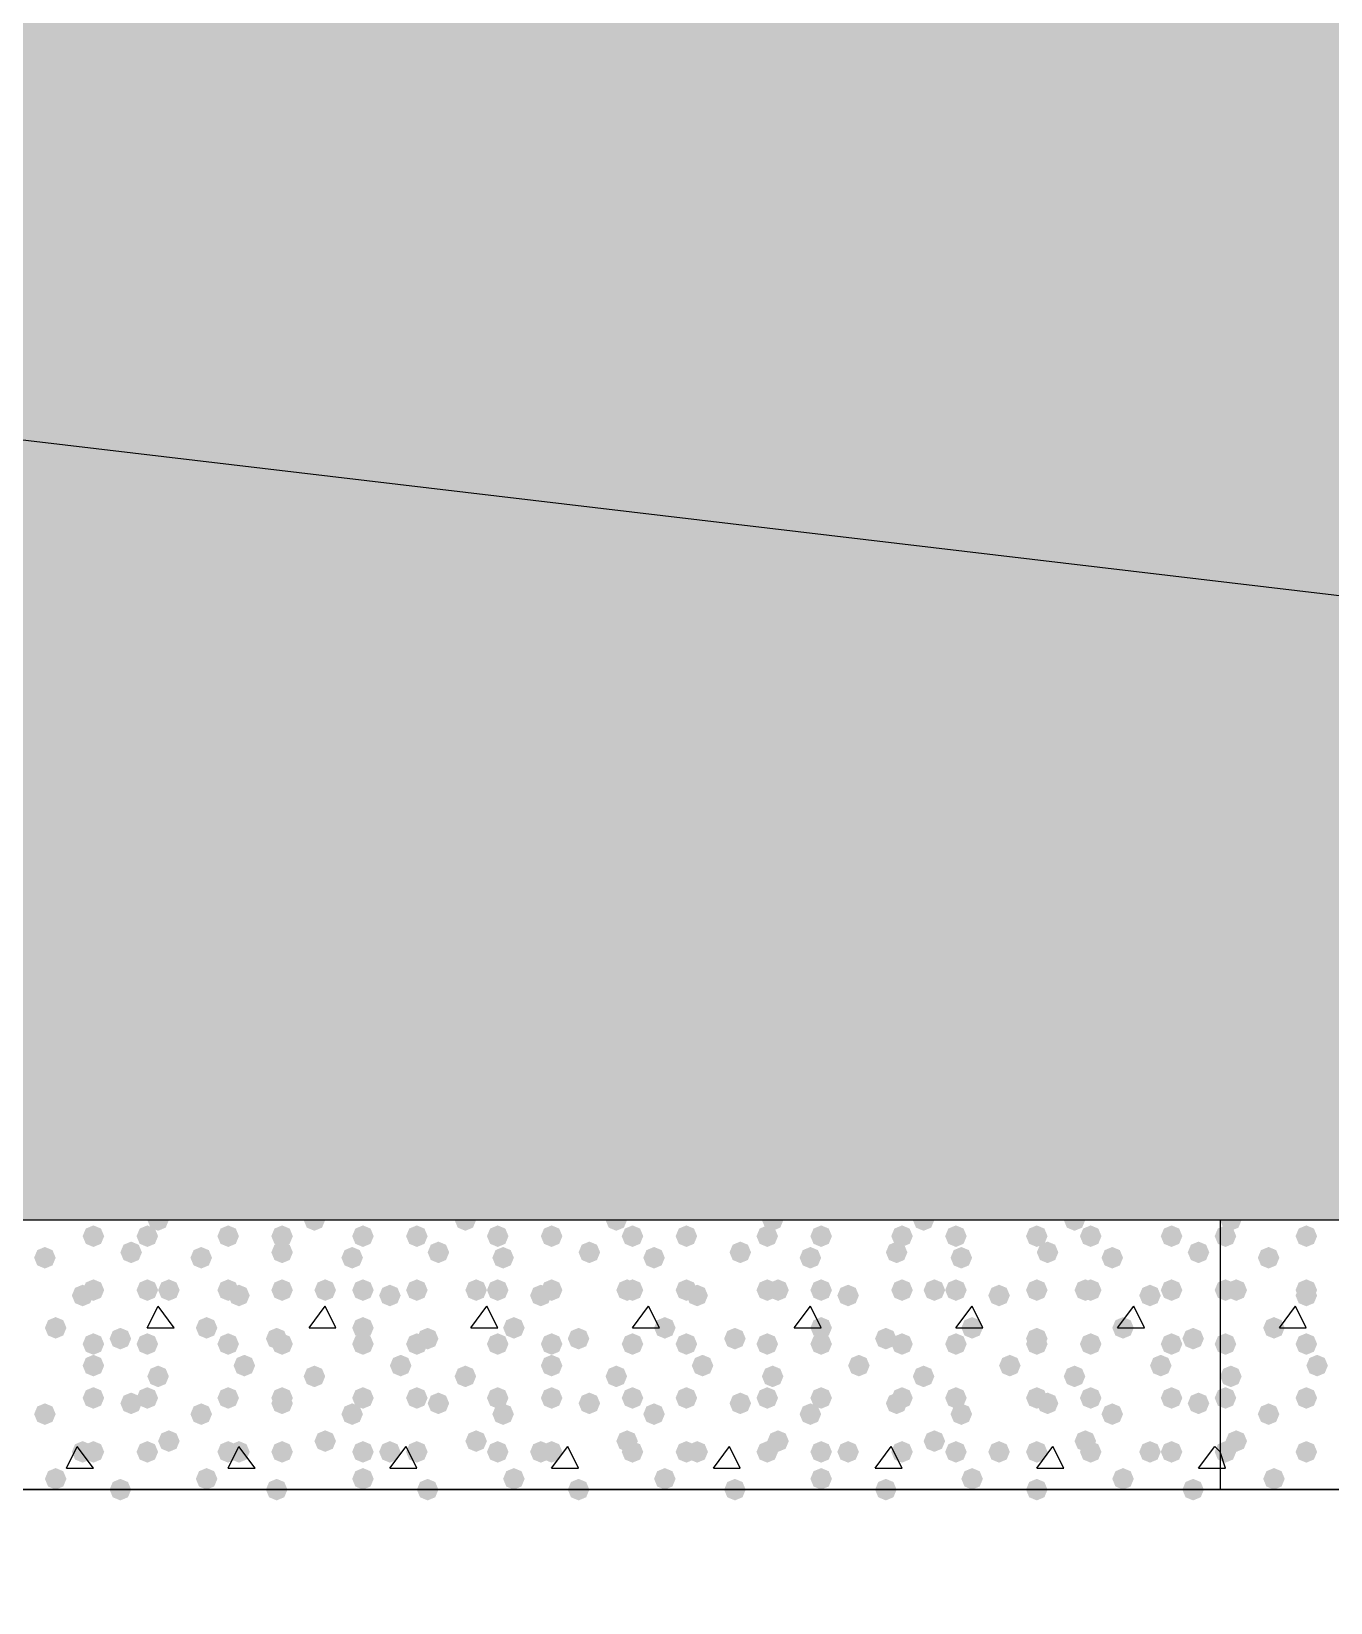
# Model space of a CAD drawing. Header units: millimetres. Extents: x 0 to 420, y 0 to 297.
# Drawn here: x 149.42 to 159.62, y 182.54 to 194.88 of the extents above; entities that cross this region are included whole.
import ezdxf

# ---------------------------------------------------------------- set-up
doc = ezdxf.new("R2010")
doc.units = ezdxf.units.MM
doc.layers.get('0').update_dxf_attribs({"linetype": 'CONTINUOUS'})

msp = doc.modelspace()

# ---------------------------------------------------------------- hatches: boundary and pattern name
at = {"true_color": 0x000008}
h = msp.add_hatch(color=0, dxfattribs=at)
h.paths.add_polyline_path([(201.125667, 204.639333), (39.708667, 204.639333), (201.125667, 185.547)], flags=0)
h.paths.add_polyline_path([(39.708667, 204.639333), (201.125667, 185.547), (39.708667, 185.547)], flags=0)
for points in [[(150.495, 185.547), (150.470129, 185.487204), (150.410333, 185.462333), (150.350538, 185.487204), (150.325667, 185.547), (150.350537, 185.606796), (150.410333, 185.631667), (150.470129, 185.606796)], [(151.722667, 185.547), (151.697796, 185.487204), (151.638, 185.462333), (151.578204, 185.487204), (151.553333, 185.547), (151.578204, 185.606796), (151.638, 185.631667), (151.697796, 185.606796)], [(152.908, 185.547), (152.883129, 185.487204), (152.823333, 185.462333), (152.763537, 185.487204), (152.738667, 185.547), (152.763537, 185.606796), (152.823333, 185.631667), (152.883129, 185.606796)], [(154.093333, 185.547), (154.068463, 185.487204), (154.008667, 185.462333), (153.948871, 185.487204), (153.924, 185.547), (153.948871, 185.606796), (154.008667, 185.631667), (154.068462, 185.606796)], [(155.321, 185.547), (155.296129, 185.487204), (155.236333, 185.462333), (155.176538, 185.487204), (155.151667, 185.547), (155.176537, 185.606796), (155.236333, 185.631667), (155.296129, 185.606796)], [(156.506333, 185.547), (156.481462, 185.487204), (156.421667, 185.462333), (156.361871, 185.487204), (156.337, 185.547), (156.361871, 185.606796), (156.421667, 185.631667), (156.481462, 185.606796)], [(157.691667, 185.547), (157.666796, 185.487204), (157.607, 185.462333), (157.547204, 185.487204), (157.522333, 185.547), (157.547204, 185.606796), (157.607, 185.631667), (157.666796, 185.606796)], [(149.987, 185.42), (149.962129, 185.360204), (149.902333, 185.335333), (149.842538, 185.360204), (149.817667, 185.42), (149.842537, 185.479796), (149.902333, 185.504667), (149.962129, 185.479796)], [(150.410333, 185.42), (150.385463, 185.360204), (150.325667, 185.335333), (150.265871, 185.360204), (150.241, 185.42), (150.265871, 185.479796), (150.325667, 185.504667), (150.385462, 185.479796)], [(151.045333, 185.42), (151.020463, 185.360204), (150.960667, 185.335333), (150.900871, 185.360204), (150.876, 185.42), (150.900871, 185.479796), (150.960667, 185.504667), (151.020462, 185.479796)], [(151.468667, 185.42), (151.443796, 185.360204), (151.384, 185.335333), (151.324204, 185.360204), (151.299333, 185.42), (151.324204, 185.479796), (151.384, 185.504667), (151.443796, 185.479796)], [(152.103667, 185.42), (152.078796, 185.360204), (152.019, 185.335333), (151.959204, 185.360204), (151.934333, 185.42), (151.959204, 185.479796), (152.019, 185.504667), (152.078796, 185.479796)], [(152.527, 185.42), (152.502129, 185.360204), (152.442333, 185.335333), (152.382538, 185.360204), (152.357667, 185.42), (152.382537, 185.479796), (152.442333, 185.504667), (152.502129, 185.479796)], [(153.162, 185.42), (153.137129, 185.360204), (153.077333, 185.335333), (153.017538, 185.360204), (152.992667, 185.42), (153.017537, 185.479796), (153.077333, 185.504667), (153.137129, 185.479796)], [(153.585333, 185.42), (153.560463, 185.360204), (153.500667, 185.335333), (153.440871, 185.360204), (153.416, 185.42), (153.440871, 185.479796), (153.500667, 185.504667), (153.560462, 185.479796)], [(154.220333, 185.42), (154.195463, 185.360204), (154.135667, 185.335333), (154.075871, 185.360204), (154.051, 185.42), (154.075871, 185.479796), (154.135667, 185.504667), (154.195462, 185.479796)], [(154.643667, 185.42), (154.618796, 185.360204), (154.559, 185.335333), (154.499204, 185.360204), (154.474333, 185.42), (154.499204, 185.479796), (154.559, 185.504667), (154.618796, 185.479796)], [(155.278667, 185.42), (155.253796, 185.360204), (155.194, 185.335333), (155.134204, 185.360204), (155.109333, 185.42), (155.134204, 185.479796), (155.194, 185.504667), (155.253796, 185.479796)], [(155.702, 185.42), (155.677129, 185.360204), (155.617333, 185.335333), (155.557538, 185.360204), (155.532667, 185.42), (155.557537, 185.479796), (155.617333, 185.504667), (155.677129, 185.479796)], [(156.337, 185.42), (156.312129, 185.360204), (156.252333, 185.335333), (156.192538, 185.360204), (156.167667, 185.42), (156.192537, 185.479796), (156.252333, 185.504667), (156.312129, 185.479796)], [(156.760333, 185.42), (156.735463, 185.360204), (156.675667, 185.335333), (156.615871, 185.360204), (156.591, 185.42), (156.615871, 185.479796), (156.675667, 185.504667), (156.735462, 185.479796)], [(157.395333, 185.42), (157.370463, 185.360204), (157.310667, 185.335333), (157.250871, 185.360204), (157.226, 185.42), (157.250871, 185.479796), (157.310667, 185.504667), (157.370462, 185.479796)], [(157.818667, 185.42), (157.793796, 185.360204), (157.734, 185.335333), (157.674204, 185.360204), (157.649333, 185.42), (157.674204, 185.479796), (157.734, 185.504667), (157.793796, 185.479796)], [(158.453667, 185.42), (158.428796, 185.360204), (158.369, 185.335333), (158.309204, 185.360204), (158.284333, 185.42), (158.309204, 185.479796), (158.369, 185.504667), (158.428796, 185.479796)], [(149.606, 185.250667), (149.581129, 185.190871), (149.521333, 185.166), (149.461538, 185.190871), (149.436667, 185.250667), (149.461537, 185.310462), (149.521333, 185.335333), (149.581129, 185.310463)], [(150.283333, 185.293), (150.258463, 185.233204), (150.198667, 185.208333), (150.138871, 185.233204), (150.114, 185.293), (150.138871, 185.352796), (150.198667, 185.377667), (150.258462, 185.352796)], [(150.833667, 185.250667), (150.808796, 185.190871), (150.749, 185.166), (150.689204, 185.190871), (150.664333, 185.250667), (150.689204, 185.310462), (150.749, 185.335333), (150.808796, 185.310463)], [(151.468667, 185.293), (151.443796, 185.233204), (151.384, 185.208333), (151.324204, 185.233204), (151.299333, 185.293), (151.324204, 185.352796), (151.384, 185.377667), (151.443796, 185.352796)], [(152.019, 185.250667), (151.994129, 185.190871), (151.934333, 185.166), (151.874538, 185.190871), (151.849667, 185.250667), (151.874537, 185.310462), (151.934333, 185.335333), (151.994129, 185.310463)], [(152.696333, 185.293), (152.671462, 185.233204), (152.611667, 185.208333), (152.551871, 185.233204), (152.527, 185.293), (152.551871, 185.352796), (152.611667, 185.377667), (152.671462, 185.352796)], [(153.204333, 185.250667), (153.179463, 185.190871), (153.119667, 185.166), (153.059871, 185.190871), (153.035, 185.250667), (153.059871, 185.310462), (153.119667, 185.335333), (153.179462, 185.310463)], [(153.881667, 185.293), (153.856796, 185.233204), (153.797, 185.208333), (153.737204, 185.233204), (153.712333, 185.293), (153.737204, 185.352796), (153.797, 185.377667), (153.856796, 185.352796)], [(154.389667, 185.250667), (154.364796, 185.190871), (154.305, 185.166), (154.245204, 185.190871), (154.220333, 185.250667), (154.245204, 185.310462), (154.305, 185.335333), (154.364796, 185.310463)], [(155.067, 185.293), (155.042129, 185.233204), (154.982333, 185.208333), (154.922538, 185.233204), (154.897667, 185.293), (154.922537, 185.352796), (154.982333, 185.377667), (155.042129, 185.352796)], [(155.617333, 185.250667), (155.592462, 185.190871), (155.532667, 185.166), (155.472871, 185.190871), (155.448, 185.250667), (155.472871, 185.310462), (155.532667, 185.335333), (155.592462, 185.310463)], [(156.294667, 185.293), (156.269796, 185.233204), (156.21, 185.208333), (156.150204, 185.233204), (156.125333, 185.293), (156.150204, 185.352796), (156.21, 185.377667), (156.269796, 185.352796)], [(156.802667, 185.250667), (156.777796, 185.190871), (156.718, 185.166), (156.658204, 185.190871), (156.633333, 185.250667), (156.658204, 185.310462), (156.718, 185.335333), (156.777796, 185.310463)], [(157.48, 185.293), (157.455129, 185.233204), (157.395333, 185.208333), (157.335538, 185.233204), (157.310667, 185.293), (157.335537, 185.352796), (157.395333, 185.377667), (157.455129, 185.352796)], [(157.988, 185.250667), (157.963129, 185.190871), (157.903333, 185.166), (157.843538, 185.190871), (157.818667, 185.250667), (157.843537, 185.310462), (157.903333, 185.335333), (157.963129, 185.310463)], [(158.665333, 185.293), (158.640463, 185.233204), (158.580667, 185.208333), (158.520871, 185.233204), (158.496, 185.293), (158.520871, 185.352796), (158.580667, 185.377667), (158.640462, 185.352796)], [(149.902333, 184.954333), (149.877462, 184.894537), (149.817667, 184.869667), (149.757871, 184.894537), (149.733, 184.954333), (149.757871, 185.014129), (149.817667, 185.039), (149.877462, 185.014129)], [(149.987, 184.996667), (149.962129, 184.936871), (149.902333, 184.912), (149.842538, 184.936871), (149.817667, 184.996667), (149.842537, 185.056462), (149.902333, 185.081333), (149.962129, 185.056463)], [(150.410333, 184.996667), (150.385463, 184.936871), (150.325667, 184.912), (150.265871, 184.936871), (150.241, 184.996667), (150.265871, 185.056462), (150.325667, 185.081333), (150.385462, 185.056463)], [(150.579667, 184.996667), (150.554796, 184.936871), (150.495, 184.912), (150.435204, 184.936871), (150.410333, 184.996667), (150.435204, 185.056462), (150.495, 185.081333), (150.554796, 185.056463)], [(151.045333, 184.996667), (151.020463, 184.936871), (150.960667, 184.912), (150.900871, 184.936871), (150.876, 184.996667), (150.900871, 185.056462), (150.960667, 185.081333), (151.020462, 185.056463)], [(151.13, 184.954333), (151.105129, 184.894537), (151.045333, 184.869667), (150.985538, 184.894537), (150.960667, 184.954333), (150.985537, 185.014129), (151.045333, 185.039), (151.105129, 185.014129)], [(151.468667, 184.996667), (151.443796, 184.936871), (151.384, 184.912), (151.324204, 184.936871), (151.299333, 184.996667), (151.324204, 185.056462), (151.384, 185.081333), (151.443796, 185.056463)], [(151.807333, 184.996667), (151.782463, 184.936871), (151.722667, 184.912), (151.662871, 184.936871), (151.638, 184.996667), (151.662871, 185.056462), (151.722667, 185.081333), (151.782462, 185.056463)], [(152.103667, 184.996667), (152.078796, 184.936871), (152.019, 184.912), (151.959204, 184.936871), (151.934333, 184.996667), (151.959204, 185.056462), (152.019, 185.081333), (152.078796, 185.056463)], [(152.315333, 184.954333), (152.290462, 184.894537), (152.230667, 184.869667), (152.170871, 184.894537), (152.146, 184.954333), (152.170871, 185.014129), (152.230667, 185.039), (152.290462, 185.014129)], [(152.527, 184.996667), (152.502129, 184.936871), (152.442333, 184.912), (152.382538, 184.936871), (152.357667, 184.996667), (152.382537, 185.056462), (152.442333, 185.081333), (152.502129, 185.056463)], [(152.992667, 184.996667), (152.967796, 184.936871), (152.908, 184.912), (152.848204, 184.936871), (152.823333, 184.996667), (152.848204, 185.056462), (152.908, 185.081333), (152.967796, 185.056463)], [(153.162, 184.996667), (153.137129, 184.936871), (153.077333, 184.912), (153.017538, 184.936871), (152.992667, 184.996667), (153.017537, 185.056462), (153.077333, 185.081333), (153.137129, 185.056463)], [(153.500667, 184.954333), (153.475796, 184.894537), (153.416, 184.869667), (153.356204, 184.894537), (153.331333, 184.954333), (153.356204, 185.014129), (153.416, 185.039), (153.475796, 185.014129)], [(153.585333, 184.996667), (153.560463, 184.936871), (153.500667, 184.912), (153.440871, 184.936871), (153.416, 184.996667), (153.440871, 185.056462), (153.500667, 185.081333), (153.560462, 185.056463)], [(154.178, 184.996667), (154.153129, 184.936871), (154.093333, 184.912), (154.033537, 184.936871), (154.008667, 184.996667), (154.033537, 185.056462), (154.093333, 185.081333), (154.153129, 185.056463)], [(154.220333, 184.996667), (154.195463, 184.936871), (154.135667, 184.912), (154.075871, 184.936871), (154.051, 184.996667), (154.075871, 185.056462), (154.135667, 185.081333), (154.195462, 185.056463)], [(154.643667, 184.996667), (154.618796, 184.936871), (154.559, 184.912), (154.499204, 184.936871), (154.474333, 184.996667), (154.499204, 185.056462), (154.559, 185.081333), (154.618796, 185.056463)], [(154.728333, 184.954333), (154.703463, 184.894537), (154.643667, 184.869667), (154.583871, 184.894537), (154.559, 184.954333), (154.583871, 185.014129), (154.643667, 185.039), (154.703462, 185.014129)], [(155.278667, 184.996667), (155.253796, 184.936871), (155.194, 184.912), (155.134204, 184.936871), (155.109333, 184.996667), (155.134204, 185.056462), (155.194, 185.081333), (155.253796, 185.056463)], [(155.363333, 184.996667), (155.338462, 184.936871), (155.278667, 184.912), (155.218871, 184.936871), (155.194, 184.996667), (155.218871, 185.056462), (155.278667, 185.081333), (155.338462, 185.056463)], [(155.702, 184.996667), (155.677129, 184.936871), (155.617333, 184.912), (155.557538, 184.936871), (155.532667, 184.996667), (155.557537, 185.056462), (155.617333, 185.081333), (155.677129, 185.056463)], [(155.913667, 184.954333), (155.888796, 184.894537), (155.829, 184.869667), (155.769204, 184.894537), (155.744333, 184.954333), (155.769204, 185.014129), (155.829, 185.039), (155.888796, 185.014129)], [(156.337, 184.996667), (156.312129, 184.936871), (156.252333, 184.912), (156.192538, 184.936871), (156.167667, 184.996667), (156.192537, 185.056462), (156.252333, 185.081333), (156.312129, 185.056463)], [(156.591, 184.996667), (156.566129, 184.936871), (156.506333, 184.912), (156.446538, 184.936871), (156.421667, 184.996667), (156.446537, 185.056462), (156.506333, 185.081333), (156.566129, 185.056463)], [(156.760333, 184.996667), (156.735463, 184.936871), (156.675667, 184.912), (156.615871, 184.936871), (156.591, 184.996667), (156.615871, 185.056462), (156.675667, 185.081333), (156.735462, 185.056463)], [(157.099, 184.954333), (157.074129, 184.894537), (157.014333, 184.869667), (156.954538, 184.894537), (156.929667, 184.954333), (156.954537, 185.014129), (157.014333, 185.039), (157.074129, 185.014129)], [(157.395333, 184.996667), (157.370463, 184.936871), (157.310667, 184.912), (157.250871, 184.936871), (157.226, 184.996667), (157.250871, 185.056462), (157.310667, 185.081333), (157.370462, 185.056463)], [(157.776333, 184.996667), (157.751463, 184.936871), (157.691667, 184.912), (157.631871, 184.936871), (157.607, 184.996667), (157.631871, 185.056462), (157.691667, 185.081333), (157.751462, 185.056463)], [(157.818667, 184.996667), (157.793796, 184.936871), (157.734, 184.912), (157.674204, 184.936871), (157.649333, 184.996667), (157.674204, 185.056462), (157.734, 185.081333), (157.793796, 185.056463)], [(158.284333, 184.954333), (158.259462, 184.894537), (158.199667, 184.869667), (158.139871, 184.894537), (158.115, 184.954333), (158.139871, 185.014129), (158.199667, 185.039), (158.259462, 185.014129)], [(158.453667, 184.996667), (158.428796, 184.936871), (158.369, 184.912), (158.309204, 184.936871), (158.284333, 184.996667), (158.309204, 185.056462), (158.369, 185.081333), (158.428796, 185.056463)], [(149.690667, 184.700333), (149.665796, 184.640537), (149.606, 184.615667), (149.546204, 184.640537), (149.521333, 184.700333), (149.546204, 184.760129), (149.606, 184.785), (149.665796, 184.760129)], [(150.876, 184.700333), (150.851129, 184.640537), (150.791333, 184.615667), (150.731538, 184.640537), (150.706667, 184.700333), (150.731537, 184.760129), (150.791333, 184.785), (150.851129, 184.760129)], [(152.103667, 184.700333), (152.078796, 184.640537), (152.019, 184.615667), (151.959204, 184.640537), (151.934333, 184.700333), (151.959204, 184.760129), (152.019, 184.785), (152.078796, 184.760129)], [(153.289, 184.700333), (153.264129, 184.640537), (153.204333, 184.615667), (153.144538, 184.640537), (153.119667, 184.700333), (153.144537, 184.760129), (153.204333, 184.785), (153.264129, 184.760129)], [(154.474333, 184.700333), (154.449463, 184.640537), (154.389667, 184.615667), (154.329871, 184.640537), (154.305, 184.700333), (154.329871, 184.760129), (154.389667, 184.785), (154.449462, 184.760129)], [(155.702, 184.700333), (155.677129, 184.640537), (155.617333, 184.615667), (155.557538, 184.640537), (155.532667, 184.700333), (155.557537, 184.760129), (155.617333, 184.785), (155.677129, 184.760129)], [(156.887333, 184.700333), (156.862462, 184.640537), (156.802667, 184.615667), (156.742871, 184.640537), (156.718, 184.700333), (156.742871, 184.760129), (156.802667, 184.785), (156.862462, 184.760129)], [(158.072667, 184.700333), (158.047796, 184.640537), (157.988, 184.615667), (157.928204, 184.640537), (157.903333, 184.700333), (157.928204, 184.760129), (157.988, 184.785), (158.047796, 184.760129)], [(149.987, 184.573333), (149.962129, 184.513537), (149.902333, 184.488667), (149.842538, 184.513537), (149.817667, 184.573333), (149.842537, 184.633129), (149.902333, 184.658), (149.962129, 184.633129)], [(150.198667, 184.615667), (150.173796, 184.555871), (150.114, 184.531), (150.054204, 184.555871), (150.029333, 184.615667), (150.054204, 184.675462), (150.114, 184.700333), (150.173796, 184.675463)], [(150.410333, 184.573333), (150.385463, 184.513537), (150.325667, 184.488667), (150.265871, 184.513537), (150.241, 184.573333), (150.265871, 184.633129), (150.325667, 184.658), (150.385462, 184.633129)], [(151.045333, 184.573333), (151.020463, 184.513537), (150.960667, 184.488667), (150.900871, 184.513537), (150.876, 184.573333), (150.900871, 184.633129), (150.960667, 184.658), (151.020462, 184.633129)], [(151.426333, 184.615667), (151.401462, 184.555871), (151.341667, 184.531), (151.281871, 184.555871), (151.257, 184.615667), (151.281871, 184.675462), (151.341667, 184.700333), (151.401462, 184.675463)], [(151.468667, 184.573333), (151.443796, 184.513537), (151.384, 184.488667), (151.324204, 184.513537), (151.299333, 184.573333), (151.324204, 184.633129), (151.384, 184.658), (151.443796, 184.633129)], [(152.103667, 184.573333), (152.078796, 184.513537), (152.019, 184.488667), (151.959204, 184.513537), (151.934333, 184.573333), (151.959204, 184.633129), (152.019, 184.658), (152.078796, 184.633129)], [(152.527, 184.573333), (152.502129, 184.513537), (152.442333, 184.488667), (152.382538, 184.513537), (152.357667, 184.573333), (152.382537, 184.633129), (152.442333, 184.658), (152.502129, 184.633129)], [(152.611667, 184.615667), (152.586796, 184.555871), (152.527, 184.531), (152.467204, 184.555871), (152.442333, 184.615667), (152.467204, 184.675462), (152.527, 184.700333), (152.586796, 184.675463)], [(153.162, 184.573333), (153.137129, 184.513537), (153.077333, 184.488667), (153.017538, 184.513537), (152.992667, 184.573333), (153.017537, 184.633129), (153.077333, 184.658), (153.137129, 184.633129)], [(153.585333, 184.573333), (153.560463, 184.513537), (153.500667, 184.488667), (153.440871, 184.513537), (153.416, 184.573333), (153.440871, 184.633129), (153.500667, 184.658), (153.560462, 184.633129)], [(153.797, 184.615667), (153.772129, 184.555871), (153.712333, 184.531), (153.652538, 184.555871), (153.627667, 184.615667), (153.652537, 184.675462), (153.712333, 184.700333), (153.772129, 184.675463)], [(154.220333, 184.573333), (154.195463, 184.513537), (154.135667, 184.488667), (154.075871, 184.513537), (154.051, 184.573333), (154.075871, 184.633129), (154.135667, 184.658), (154.195462, 184.633129)], [(154.643667, 184.573333), (154.618796, 184.513537), (154.559, 184.488667), (154.499204, 184.513537), (154.474333, 184.573333), (154.499204, 184.633129), (154.559, 184.658), (154.618796, 184.633129)], [(155.024667, 184.615667), (154.999796, 184.555871), (154.94, 184.531), (154.880204, 184.555871), (154.855333, 184.615667), (154.880204, 184.675462), (154.94, 184.700333), (154.999796, 184.675463)], [(155.278667, 184.573333), (155.253796, 184.513537), (155.194, 184.488667), (155.134204, 184.513537), (155.109333, 184.573333), (155.134204, 184.633129), (155.194, 184.658), (155.253796, 184.633129)], [(155.702, 184.573333), (155.677129, 184.513537), (155.617333, 184.488667), (155.557538, 184.513537), (155.532667, 184.573333), (155.557537, 184.633129), (155.617333, 184.658), (155.677129, 184.633129)], [(156.21, 184.615667), (156.185129, 184.555871), (156.125333, 184.531), (156.065538, 184.555871), (156.040667, 184.615667), (156.065537, 184.675462), (156.125333, 184.700333), (156.185129, 184.675463)], [(156.337, 184.573333), (156.312129, 184.513537), (156.252333, 184.488667), (156.192538, 184.513537), (156.167667, 184.573333), (156.192537, 184.633129), (156.252333, 184.658), (156.312129, 184.633129)], [(156.760333, 184.573333), (156.735463, 184.513537), (156.675667, 184.488667), (156.615871, 184.513537), (156.591, 184.573333), (156.615871, 184.633129), (156.675667, 184.658), (156.735462, 184.633129)], [(157.395333, 184.615667), (157.370463, 184.555871), (157.310667, 184.531), (157.250871, 184.555871), (157.226, 184.615667), (157.250871, 184.675462), (157.310667, 184.700333), (157.370462, 184.675463)], [(157.395333, 184.573333), (157.370463, 184.513537), (157.310667, 184.488667), (157.250871, 184.513537), (157.226, 184.573333), (157.250871, 184.633129), (157.310667, 184.658), (157.370462, 184.633129)], [(157.818667, 184.573333), (157.793796, 184.513537), (157.734, 184.488667), (157.674204, 184.513537), (157.649333, 184.573333), (157.674204, 184.633129), (157.734, 184.658), (157.793796, 184.633129)], [(158.453667, 184.573333), (158.428796, 184.513537), (158.369, 184.488667), (158.309204, 184.513537), (158.284333, 184.573333), (158.309204, 184.633129), (158.369, 184.658), (158.428796, 184.633129)], [(158.623, 184.615667), (158.598129, 184.555871), (158.538333, 184.531), (158.478538, 184.555871), (158.453667, 184.615667), (158.478537, 184.675462), (158.538333, 184.700333), (158.598129, 184.675463)], [(149.987, 184.404), (149.962129, 184.344204), (149.902333, 184.319333), (149.842538, 184.344204), (149.817667, 184.404), (149.842537, 184.463796), (149.902333, 184.488667), (149.962129, 184.463796)], [(150.495, 184.319333), (150.470129, 184.259537), (150.410333, 184.234667), (150.350538, 184.259537), (150.325667, 184.319333), (150.350537, 184.379129), (150.410333, 184.404), (150.470129, 184.379129)], [(151.172333, 184.404), (151.147462, 184.344204), (151.087667, 184.319333), (151.027871, 184.344204), (151.003, 184.404), (151.027871, 184.463796), (151.087667, 184.488667), (151.147462, 184.463796)], [(151.722667, 184.319333), (151.697796, 184.259537), (151.638, 184.234667), (151.578204, 184.259537), (151.553333, 184.319333), (151.578204, 184.379129), (151.638, 184.404), (151.697796, 184.379129)], [(152.4, 184.404), (152.375129, 184.344204), (152.315333, 184.319333), (152.255538, 184.344204), (152.230667, 184.404), (152.255537, 184.463796), (152.315333, 184.488667), (152.375129, 184.463796)], [(152.908, 184.319333), (152.883129, 184.259537), (152.823333, 184.234667), (152.763537, 184.259537), (152.738667, 184.319333), (152.763537, 184.379129), (152.823333, 184.404), (152.883129, 184.379129)], [(153.585333, 184.404), (153.560463, 184.344204), (153.500667, 184.319333), (153.440871, 184.344204), (153.416, 184.404), (153.440871, 184.463796), (153.500667, 184.488667), (153.560462, 184.463796)], [(154.093333, 184.319333), (154.068463, 184.259537), (154.008667, 184.234667), (153.948871, 184.259537), (153.924, 184.319333), (153.948871, 184.379129), (154.008667, 184.404), (154.068462, 184.379129)], [(154.770667, 184.404), (154.745796, 184.344204), (154.686, 184.319333), (154.626204, 184.344204), (154.601333, 184.404), (154.626204, 184.463796), (154.686, 184.488667), (154.745796, 184.463796)], [(155.321, 184.319333), (155.296129, 184.259537), (155.236333, 184.234667), (155.176538, 184.259537), (155.151667, 184.319333), (155.176537, 184.379129), (155.236333, 184.404), (155.296129, 184.379129)], [(155.998333, 184.404), (155.973462, 184.344204), (155.913667, 184.319333), (155.853871, 184.344204), (155.829, 184.404), (155.853871, 184.463796), (155.913667, 184.488667), (155.973462, 184.463796)], [(156.506333, 184.319333), (156.481462, 184.259537), (156.421667, 184.234667), (156.361871, 184.259537), (156.337, 184.319333), (156.361871, 184.379129), (156.421667, 184.404), (156.481462, 184.379129)], [(157.183667, 184.404), (157.158796, 184.344204), (157.099, 184.319333), (157.039204, 184.344204), (157.014333, 184.404), (157.039204, 184.463796), (157.099, 184.488667), (157.158796, 184.463796)], [(157.691667, 184.319333), (157.666796, 184.259537), (157.607, 184.234667), (157.547204, 184.259537), (157.522333, 184.319333), (157.547204, 184.379129), (157.607, 184.404), (157.666796, 184.379129)], [(158.369, 184.404), (158.344129, 184.344204), (158.284333, 184.319333), (158.224538, 184.344204), (158.199667, 184.404), (158.224537, 184.463796), (158.284333, 184.488667), (158.344129, 184.463796)], [(149.987, 184.15), (149.962129, 184.090204), (149.902333, 184.065333), (149.842538, 184.090204), (149.817667, 184.15), (149.842537, 184.209796), (149.902333, 184.234667), (149.962129, 184.209796)], [(150.283333, 184.107667), (150.258463, 184.047871), (150.198667, 184.023), (150.138871, 184.047871), (150.114, 184.107667), (150.138871, 184.167462), (150.198667, 184.192333), (150.258462, 184.167463)], [(150.410333, 184.15), (150.385463, 184.090204), (150.325667, 184.065333), (150.265871, 184.090204), (150.241, 184.15), (150.265871, 184.209796), (150.325667, 184.234667), (150.385462, 184.209796)], [(151.045333, 184.15), (151.020463, 184.090204), (150.960667, 184.065333), (150.900871, 184.090204), (150.876, 184.15), (150.900871, 184.209796), (150.960667, 184.234667), (151.020462, 184.209796)], [(151.468667, 184.15), (151.443796, 184.090204), (151.384, 184.065333), (151.324204, 184.090204), (151.299333, 184.15), (151.324204, 184.209796), (151.384, 184.234667), (151.443796, 184.209796)], [(151.468667, 184.107667), (151.443796, 184.047871), (151.384, 184.023), (151.324204, 184.047871), (151.299333, 184.107667), (151.324204, 184.167462), (151.384, 184.192333), (151.443796, 184.167463)], [(152.103667, 184.15), (152.078796, 184.090204), (152.019, 184.065333), (151.959204, 184.090204), (151.934333, 184.15), (151.959204, 184.209796), (152.019, 184.234667), (152.078796, 184.209796)], [(152.527, 184.15), (152.502129, 184.090204), (152.442333, 184.065333), (152.382538, 184.090204), (152.357667, 184.15), (152.382537, 184.209796), (152.442333, 184.234667), (152.502129, 184.209796)], [(152.696333, 184.107667), (152.671462, 184.047871), (152.611667, 184.023), (152.551871, 184.047871), (152.527, 184.107667), (152.551871, 184.167462), (152.611667, 184.192333), (152.671462, 184.167463)], [(153.162, 184.15), (153.137129, 184.090204), (153.077333, 184.065333), (153.017538, 184.090204), (152.992667, 184.15), (153.017537, 184.209796), (153.077333, 184.234667), (153.137129, 184.209796)], [(153.585333, 184.15), (153.560463, 184.090204), (153.500667, 184.065333), (153.440871, 184.090204), (153.416, 184.15), (153.440871, 184.209796), (153.500667, 184.234667), (153.560462, 184.209796)], [(153.881667, 184.107667), (153.856796, 184.047871), (153.797, 184.023), (153.737204, 184.047871), (153.712333, 184.107667), (153.737204, 184.167462), (153.797, 184.192333), (153.856796, 184.167463)], [(154.220333, 184.15), (154.195463, 184.090204), (154.135667, 184.065333), (154.075871, 184.090204), (154.051, 184.15), (154.075871, 184.209796), (154.135667, 184.234667), (154.195462, 184.209796)], [(154.643667, 184.15), (154.618796, 184.090204), (154.559, 184.065333), (154.499204, 184.090204), (154.474333, 184.15), (154.499204, 184.209796), (154.559, 184.234667), (154.618796, 184.209796)], [(155.067, 184.107667), (155.042129, 184.047871), (154.982333, 184.023), (154.922538, 184.047871), (154.897667, 184.107667), (154.922537, 184.167462), (154.982333, 184.192333), (155.042129, 184.167463)], [(155.278667, 184.15), (155.253796, 184.090204), (155.194, 184.065333), (155.134204, 184.090204), (155.109333, 184.15), (155.134204, 184.209796), (155.194, 184.234667), (155.253796, 184.209796)], [(155.702, 184.15), (155.677129, 184.090204), (155.617333, 184.065333), (155.557538, 184.090204), (155.532667, 184.15), (155.557537, 184.209796), (155.617333, 184.234667), (155.677129, 184.209796)], [(156.294667, 184.107667), (156.269796, 184.047871), (156.21, 184.023), (156.150204, 184.047871), (156.125333, 184.107667), (156.150204, 184.167462), (156.21, 184.192333), (156.269796, 184.167463)], [(156.337, 184.15), (156.312129, 184.090204), (156.252333, 184.065333), (156.192538, 184.090204), (156.167667, 184.15), (156.192537, 184.209796), (156.252333, 184.234667), (156.312129, 184.209796)], [(156.760333, 184.15), (156.735463, 184.090204), (156.675667, 184.065333), (156.615871, 184.090204), (156.591, 184.15), (156.615871, 184.209796), (156.675667, 184.234667), (156.735462, 184.209796)], [(157.395333, 184.15), (157.370463, 184.090204), (157.310667, 184.065333), (157.250871, 184.090204), (157.226, 184.15), (157.250871, 184.209796), (157.310667, 184.234667), (157.370462, 184.209796)], [(157.48, 184.107667), (157.455129, 184.047871), (157.395333, 184.023), (157.335538, 184.047871), (157.310667, 184.107667), (157.335537, 184.167462), (157.395333, 184.192333), (157.455129, 184.167463)], [(157.818667, 184.15), (157.793796, 184.090204), (157.734, 184.065333), (157.674204, 184.090204), (157.649333, 184.15), (157.674204, 184.209796), (157.734, 184.234667), (157.793796, 184.209796)], [(158.453667, 184.15), (158.428796, 184.090204), (158.369, 184.065333), (158.309204, 184.090204), (158.284333, 184.15), (158.309204, 184.209796), (158.369, 184.234667), (158.428796, 184.209796)], [(158.665333, 184.107667), (158.640463, 184.047871), (158.580667, 184.023), (158.520871, 184.047871), (158.496, 184.107667), (158.520871, 184.167462), (158.580667, 184.192333), (158.640462, 184.167463)], [(149.606, 184.023), (149.581129, 183.963204), (149.521333, 183.938333), (149.461538, 183.963204), (149.436667, 184.023), (149.461537, 184.082796), (149.521333, 184.107667), (149.581129, 184.082796)], [(150.833667, 184.023), (150.808796, 183.963204), (150.749, 183.938333), (150.689204, 183.963204), (150.664333, 184.023), (150.689204, 184.082796), (150.749, 184.107667), (150.808796, 184.082796)], [(152.019, 184.023), (151.994129, 183.963204), (151.934333, 183.938333), (151.874538, 183.963204), (151.849667, 184.023), (151.874537, 184.082796), (151.934333, 184.107667), (151.994129, 184.082796)], [(153.204333, 184.023), (153.179463, 183.963204), (153.119667, 183.938333), (153.059871, 183.963204), (153.035, 184.023), (153.059871, 184.082796), (153.119667, 184.107667), (153.179462, 184.082796)], [(154.389667, 184.023), (154.364796, 183.963204), (154.305, 183.938333), (154.245204, 183.963204), (154.220333, 184.023), (154.245204, 184.082796), (154.305, 184.107667), (154.364796, 184.082796)], [(155.617333, 184.023), (155.592462, 183.963204), (155.532667, 183.938333), (155.472871, 183.963204), (155.448, 184.023), (155.472871, 184.082796), (155.532667, 184.107667), (155.592462, 184.082796)], [(156.802667, 184.023), (156.777796, 183.963204), (156.718, 183.938333), (156.658204, 183.963204), (156.633333, 184.023), (156.658204, 184.082796), (156.718, 184.107667), (156.777796, 184.082796)], [(157.988, 184.023), (157.963129, 183.963204), (157.903333, 183.938333), (157.843538, 183.963204), (157.818667, 184.023), (157.843537, 184.082796), (157.903333, 184.107667), (157.963129, 184.082796)], [(149.902333, 183.726667), (149.877462, 183.666871), (149.817667, 183.642), (149.757871, 183.666871), (149.733, 183.726667), (149.757871, 183.786462), (149.817667, 183.811333), (149.877462, 183.786463)], [(149.987, 183.726667), (149.962129, 183.666871), (149.902333, 183.642), (149.842538, 183.666871), (149.817667, 183.726667), (149.842537, 183.786462), (149.902333, 183.811333), (149.962129, 183.786463)], [(150.410333, 183.726667), (150.385463, 183.666871), (150.325667, 183.642), (150.265871, 183.666871), (150.241, 183.726667), (150.265871, 183.786462), (150.325667, 183.811333), (150.385462, 183.786463)], [(150.579667, 183.811333), (150.554796, 183.751537), (150.495, 183.726667), (150.435204, 183.751537), (150.410333, 183.811333), (150.435204, 183.871129), (150.495, 183.896), (150.554796, 183.871129)], [(151.045333, 183.726667), (151.020463, 183.666871), (150.960667, 183.642), (150.900871, 183.666871), (150.876, 183.726667), (150.900871, 183.786462), (150.960667, 183.811333), (151.020462, 183.786463)], [(151.13, 183.726667), (151.105129, 183.666871), (151.045333, 183.642), (150.985538, 183.666871), (150.960667, 183.726667), (150.985537, 183.786462), (151.045333, 183.811333), (151.105129, 183.786463)], [(151.468667, 183.726667), (151.443796, 183.666871), (151.384, 183.642), (151.324204, 183.666871), (151.299333, 183.726667), (151.324204, 183.786462), (151.384, 183.811333), (151.443796, 183.786463)], [(151.807333, 183.811333), (151.782463, 183.751537), (151.722667, 183.726667), (151.662871, 183.751537), (151.638, 183.811333), (151.662871, 183.871129), (151.722667, 183.896), (151.782462, 183.871129)], [(152.103667, 183.726667), (152.078796, 183.666871), (152.019, 183.642), (151.959204, 183.666871), (151.934333, 183.726667), (151.959204, 183.786462), (152.019, 183.811333), (152.078796, 183.786463)], [(152.315333, 183.726667), (152.290462, 183.666871), (152.230667, 183.642), (152.170871, 183.666871), (152.146, 183.726667), (152.170871, 183.786462), (152.230667, 183.811333), (152.290462, 183.786463)], [(152.527, 183.726667), (152.502129, 183.666871), (152.442333, 183.642), (152.382538, 183.666871), (152.357667, 183.726667), (152.382537, 183.786462), (152.442333, 183.811333), (152.502129, 183.786463)], [(152.992667, 183.811333), (152.967796, 183.751537), (152.908, 183.726667), (152.848204, 183.751537), (152.823333, 183.811333), (152.848204, 183.871129), (152.908, 183.896), (152.967796, 183.871129)], [(153.162, 183.726667), (153.137129, 183.666871), (153.077333, 183.642), (153.017538, 183.666871), (152.992667, 183.726667), (153.017537, 183.786462), (153.077333, 183.811333), (153.137129, 183.786463)], [(153.500667, 183.726667), (153.475796, 183.666871), (153.416, 183.642), (153.356204, 183.666871), (153.331333, 183.726667), (153.356204, 183.786462), (153.416, 183.811333), (153.475796, 183.786463)], [(153.585333, 183.726667), (153.560463, 183.666871), (153.500667, 183.642), (153.440871, 183.666871), (153.416, 183.726667), (153.440871, 183.786462), (153.500667, 183.811333), (153.560462, 183.786463)], [(154.178, 183.811333), (154.153129, 183.751537), (154.093333, 183.726667), (154.033537, 183.751537), (154.008667, 183.811333), (154.033537, 183.871129), (154.093333, 183.896), (154.153129, 183.871129)], [(154.220333, 183.726667), (154.195463, 183.666871), (154.135667, 183.642), (154.075871, 183.666871), (154.051, 183.726667), (154.075871, 183.786462), (154.135667, 183.811333), (154.195462, 183.786463)], [(154.643667, 183.726667), (154.618796, 183.666871), (154.559, 183.642), (154.499204, 183.666871), (154.474333, 183.726667), (154.499204, 183.786462), (154.559, 183.811333), (154.618796, 183.786463)], [(154.728333, 183.726667), (154.703463, 183.666871), (154.643667, 183.642), (154.583871, 183.666871), (154.559, 183.726667), (154.583871, 183.786462), (154.643667, 183.811333), (154.703462, 183.786463)], [(155.278667, 183.726667), (155.253796, 183.666871), (155.194, 183.642), (155.134204, 183.666871), (155.109333, 183.726667), (155.134204, 183.786462), (155.194, 183.811333), (155.253796, 183.786463)], [(155.363333, 183.811333), (155.338462, 183.751537), (155.278667, 183.726667), (155.218871, 183.751537), (155.194, 183.811333), (155.218871, 183.871129), (155.278667, 183.896), (155.338462, 183.871129)], [(155.702, 183.726667), (155.677129, 183.666871), (155.617333, 183.642), (155.557538, 183.666871), (155.532667, 183.726667), (155.557537, 183.786462), (155.617333, 183.811333), (155.677129, 183.786463)], [(155.913667, 183.726667), (155.888796, 183.666871), (155.829, 183.642), (155.769204, 183.666871), (155.744333, 183.726667), (155.769204, 183.786462), (155.829, 183.811333), (155.888796, 183.786463)], [(156.337, 183.726667), (156.312129, 183.666871), (156.252333, 183.642), (156.192538, 183.666871), (156.167667, 183.726667), (156.192537, 183.786462), (156.252333, 183.811333), (156.312129, 183.786463)], [(156.591, 183.811333), (156.566129, 183.751537), (156.506333, 183.726667), (156.446538, 183.751537), (156.421667, 183.811333), (156.446537, 183.871129), (156.506333, 183.896), (156.566129, 183.871129)], [(156.760333, 183.726667), (156.735463, 183.666871), (156.675667, 183.642), (156.615871, 183.666871), (156.591, 183.726667), (156.615871, 183.786462), (156.675667, 183.811333), (156.735462, 183.786463)], [(157.099, 183.726667), (157.074129, 183.666871), (157.014333, 183.642), (156.954538, 183.666871), (156.929667, 183.726667), (156.954537, 183.786462), (157.014333, 183.811333), (157.074129, 183.786463)], [(157.395333, 183.726667), (157.370463, 183.666871), (157.310667, 183.642), (157.250871, 183.666871), (157.226, 183.726667), (157.250871, 183.786462), (157.310667, 183.811333), (157.370462, 183.786463)], [(157.776333, 183.811333), (157.751463, 183.751537), (157.691667, 183.726667), (157.631871, 183.751537), (157.607, 183.811333), (157.631871, 183.871129), (157.691667, 183.896), (157.751462, 183.871129)], [(157.818667, 183.726667), (157.793796, 183.666871), (157.734, 183.642), (157.674204, 183.666871), (157.649333, 183.726667), (157.674204, 183.786462), (157.734, 183.811333), (157.793796, 183.786463)], [(158.284333, 183.726667), (158.259462, 183.666871), (158.199667, 183.642), (158.139871, 183.666871), (158.115, 183.726667), (158.139871, 183.786462), (158.199667, 183.811333), (158.259462, 183.786463)], [(158.453667, 183.726667), (158.428796, 183.666871), (158.369, 183.642), (158.309204, 183.666871), (158.284333, 183.726667), (158.309204, 183.786462), (158.369, 183.811333), (158.428796, 183.786463)], [(149.690667, 183.515), (149.665796, 183.455204), (149.606, 183.430333), (149.546204, 183.455204), (149.521333, 183.515), (149.546204, 183.574796), (149.606, 183.599667), (149.665796, 183.574796)], [(150.876, 183.515), (150.851129, 183.455204), (150.791333, 183.430333), (150.731538, 183.455204), (150.706667, 183.515), (150.731537, 183.574796), (150.791333, 183.599667), (150.851129, 183.574796)], [(152.103667, 183.515), (152.078796, 183.455204), (152.019, 183.430333), (151.959204, 183.455204), (151.934333, 183.515), (151.959204, 183.574796), (152.019, 183.599667), (152.078796, 183.574796)], [(153.289, 183.515), (153.264129, 183.455204), (153.204333, 183.430333), (153.144538, 183.455204), (153.119667, 183.515), (153.144537, 183.574796), (153.204333, 183.599667), (153.264129, 183.574796)], [(154.474333, 183.515), (154.449463, 183.455204), (154.389667, 183.430333), (154.329871, 183.455204), (154.305, 183.515), (154.329871, 183.574796), (154.389667, 183.599667), (154.449462, 183.574796)], [(155.702, 183.515), (155.677129, 183.455204), (155.617333, 183.430333), (155.557538, 183.455204), (155.532667, 183.515), (155.557537, 183.574796), (155.617333, 183.599667), (155.677129, 183.574796)], [(156.887333, 183.515), (156.862462, 183.455204), (156.802667, 183.430333), (156.742871, 183.455204), (156.718, 183.515), (156.742871, 183.574796), (156.802667, 183.599667), (156.862462, 183.574796)], [(158.072667, 183.515), (158.047796, 183.455204), (157.988, 183.430333), (157.928204, 183.455204), (157.903333, 183.515), (157.928204, 183.574796), (157.988, 183.599667), (158.047796, 183.574796)], [(150.198667, 183.430333), (150.173796, 183.370537), (150.114, 183.345667), (150.054204, 183.370537), (150.029333, 183.430333), (150.054204, 183.490129), (150.114, 183.515), (150.173796, 183.490129)], [(151.426333, 183.430333), (151.401462, 183.370537), (151.341667, 183.345667), (151.281871, 183.370537), (151.257, 183.430333), (151.281871, 183.490129), (151.341667, 183.515), (151.401462, 183.490129)], [(152.611667, 183.430333), (152.586796, 183.370537), (152.527, 183.345667), (152.467204, 183.370537), (152.442333, 183.430333), (152.467204, 183.490129), (152.527, 183.515), (152.586796, 183.490129)], [(153.797, 183.430333), (153.772129, 183.370537), (153.712333, 183.345667), (153.652538, 183.370537), (153.627667, 183.430333), (153.652537, 183.490129), (153.712333, 183.515), (153.772129, 183.490129)], [(155.024667, 183.430333), (154.999796, 183.370537), (154.94, 183.345667), (154.880204, 183.370537), (154.855333, 183.430333), (154.880204, 183.490129), (154.94, 183.515), (154.999796, 183.490129)], [(156.21, 183.430333), (156.185129, 183.370537), (156.125333, 183.345667), (156.065538, 183.370537), (156.040667, 183.430333), (156.065537, 183.490129), (156.125333, 183.515), (156.185129, 183.490129)], [(157.395333, 183.430333), (157.370463, 183.370537), (157.310667, 183.345667), (157.250871, 183.370537), (157.226, 183.430333), (157.250871, 183.490129), (157.310667, 183.515), (157.370462, 183.490129)], [(158.623, 183.430333), (158.598129, 183.370537), (158.538333, 183.345667), (158.478538, 183.370537), (158.453667, 183.430333), (158.478537, 183.490129), (158.538333, 183.515), (158.598129, 183.490129)]]:
    msp.add_hatch(color=0, dxfattribs=at).paths.add_polyline_path(points, flags=0)
at = {"true_color": 0x000007}
for points in [[(158.919333, 185.547), (158.894463, 185.487204), (158.834667, 185.462333), (158.774871, 185.487204), (158.75, 185.547), (158.774871, 185.606796), (158.834667, 185.631667), (158.894462, 185.606796)], [(158.877, 185.42), (158.852129, 185.360204), (158.792333, 185.335333), (158.732538, 185.360204), (158.707667, 185.42), (158.732537, 185.479796), (158.792333, 185.504667), (158.852129, 185.479796)], [(159.512, 185.42), (159.487129, 185.360204), (159.427333, 185.335333), (159.367538, 185.360204), (159.342667, 185.42), (159.367537, 185.479796), (159.427333, 185.504667), (159.487129, 185.479796)], [(159.215667, 185.250667), (159.190796, 185.190871), (159.131, 185.166), (159.071204, 185.190871), (159.046333, 185.250667), (159.071204, 185.310462), (159.131, 185.335333), (159.190796, 185.310463)], [(158.877, 184.996667), (158.852129, 184.936871), (158.792333, 184.912), (158.732538, 184.936871), (158.707667, 184.996667), (158.732537, 185.056462), (158.792333, 185.081333), (158.852129, 185.056463)], [(158.961667, 184.996667), (158.936796, 184.936871), (158.877, 184.912), (158.817204, 184.936871), (158.792333, 184.996667), (158.817204, 185.056462), (158.877, 185.081333), (158.936796, 185.056463)], [(159.512, 184.996667), (159.487129, 184.936871), (159.427333, 184.912), (159.367538, 184.936871), (159.342667, 184.996667), (159.367537, 185.056462), (159.427333, 185.081333), (159.487129, 185.056463)], [(159.512, 184.954333), (159.487129, 184.894537), (159.427333, 184.869667), (159.367538, 184.894537), (159.342667, 184.954333), (159.367537, 185.014129), (159.427333, 185.039), (159.487129, 185.014129)], [(159.258, 184.700333), (159.233129, 184.640537), (159.173333, 184.615667), (159.113538, 184.640537), (159.088667, 184.700333), (159.113537, 184.760129), (159.173333, 184.785), (159.233129, 184.760129)], [(158.877, 184.573333), (158.852129, 184.513537), (158.792333, 184.488667), (158.732538, 184.513537), (158.707667, 184.573333), (158.732537, 184.633129), (158.792333, 184.658), (158.852129, 184.633129)], [(159.512, 184.573333), (159.487129, 184.513537), (159.427333, 184.488667), (159.367538, 184.513537), (159.342667, 184.573333), (159.367537, 184.633129), (159.427333, 184.658), (159.487129, 184.633129)], [(158.919333, 184.319333), (158.894463, 184.259537), (158.834667, 184.234667), (158.774871, 184.259537), (158.75, 184.319333), (158.774871, 184.379129), (158.834667, 184.404), (158.894462, 184.379129)], [(159.596667, 184.404), (159.571796, 184.344204), (159.512, 184.319333), (159.452204, 184.344204), (159.427333, 184.404), (159.452204, 184.463796), (159.512, 184.488667), (159.571796, 184.463796)], [(158.877, 184.15), (158.852129, 184.090204), (158.792333, 184.065333), (158.732538, 184.090204), (158.707667, 184.15), (158.732537, 184.209796), (158.792333, 184.234667), (158.852129, 184.209796)], [(159.512, 184.15), (159.487129, 184.090204), (159.427333, 184.065333), (159.367538, 184.090204), (159.342667, 184.15), (159.367537, 184.209796), (159.427333, 184.234667), (159.487129, 184.209796)], [(159.215667, 184.023), (159.190796, 183.963204), (159.131, 183.938333), (159.071204, 183.963204), (159.046333, 184.023), (159.071204, 184.082796), (159.131, 184.107667), (159.190796, 184.082796)], [(158.877, 183.726667), (158.852129, 183.666871), (158.792333, 183.642), (158.732538, 183.666871), (158.707667, 183.726667), (158.732537, 183.786462), (158.792333, 183.811333), (158.852129, 183.786463)], [(158.961667, 183.811333), (158.936796, 183.751537), (158.877, 183.726667), (158.817204, 183.751537), (158.792333, 183.811333), (158.817204, 183.871129), (158.877, 183.896), (158.936796, 183.871129)], [(159.512, 183.726667), (159.487129, 183.666871), (159.427333, 183.642), (159.367538, 183.666871), (159.342667, 183.726667), (159.367537, 183.786462), (159.427333, 183.811333), (159.487129, 183.786463)], [(159.512, 183.726667), (159.487129, 183.666871), (159.427333, 183.642), (159.367538, 183.666871), (159.342667, 183.726667), (159.367537, 183.786462), (159.427333, 183.811333), (159.487129, 183.786463)], [(159.258, 183.515), (159.233129, 183.455204), (159.173333, 183.430333), (159.113538, 183.455204), (159.088667, 183.515), (159.113537, 183.574796), (159.173333, 183.599667), (159.233129, 183.574796)]]:
    msp.add_hatch(color=0, dxfattribs=at).paths.add_polyline_path(points, flags=0)

# ---------------------------------------------------------------- linework, layer by layer
at = {"color": 0, "true_color": 0x000007}
for points in [[(38.650333, 185.547), (38.650333, 162.263667), (386.884333, 162.263667), (386.884333, 185.547), (224.409, 185.547), (224.409, 206.756), (201.125667, 206.756), (201.125667, 185.547)], [(38.650333, 185.547), (38.650333, 162.263667), (386.884333, 162.263667), (386.884333, 185.547), (224.409, 185.547), (224.409, 206.756), (201.125667, 206.756), (201.125667, 185.547)], [(158.75, 185.547), (158.75, 183.430333), (160.866667, 183.430333), (160.866667, 185.547)]]:
    msp.add_lwpolyline(points, close=True, dxfattribs=at)
at = {"color": 0, "true_color": 0x000008}
for points in [[(201.125667, 204.639333), (39.708667, 204.639333), (201.125667, 185.547)], [(39.708667, 204.639333), (201.125667, 185.547), (39.708667, 185.547)]]:
    msp.add_lwpolyline(points, close=True, dxfattribs=at)
at = {"color": 0, "true_color": 0x0000fd}
msp.add_lwpolyline([(40.767, 164.380333), (384.767667, 164.380333), (384.767667, 183.430333), (222.292333, 183.430333), (222.292333, 204.639333), (203.242333, 204.639333), (203.242333, 183.430333), (40.767, 183.430333)], close=True, dxfattribs=at)
at = {"color": 0, "true_color": 0x000007}
for points in [[(158.75, 185.547), (139.657667, 185.547)], [(159.215667, 184.700333), (159.342667, 184.869667)], [(159.427333, 184.700333), (159.342667, 184.869667)], [(159.215667, 184.700333), (159.427333, 184.700333)], [(158.792333, 183.599667), (158.75, 183.726667)], [(158.75, 183.599667), (158.792333, 183.599667)], [(139.657667, 183.430333), (158.75, 183.430333)]]:
    msp.add_lwpolyline(points, dxfattribs=at)
at = {"color": 0, "true_color": 0x000008}
for points in [[(150.325667, 184.700333), (150.410333, 184.869667)], [(150.537333, 184.700333), (150.410333, 184.869667)], [(151.595667, 184.700333), (151.722667, 184.869667)], [(151.807333, 184.700333), (151.722667, 184.869667)], [(152.865667, 184.700333), (152.992667, 184.869667)], [(153.077333, 184.700333), (152.992667, 184.869667)], [(154.135667, 184.700333), (154.262667, 184.869667)], [(154.347333, 184.700333), (154.262667, 184.869667)], [(155.405667, 184.700333), (155.532667, 184.869667)], [(155.617333, 184.700333), (155.532667, 184.869667)], [(156.675667, 184.700333), (156.802667, 184.869667)], [(156.887333, 184.700333), (156.802667, 184.869667)], [(157.945667, 184.700333), (158.072667, 184.869667)], [(158.157333, 184.700333), (158.072667, 184.869667)], [(150.325667, 184.700333), (150.537333, 184.700333)], [(151.595667, 184.700333), (151.807333, 184.700333)], [(152.865667, 184.700333), (153.077333, 184.700333)], [(154.135667, 184.700333), (154.347333, 184.700333)], [(155.405667, 184.700333), (155.617333, 184.700333)], [(156.675667, 184.700333), (156.887333, 184.700333)], [(157.945667, 184.700333), (158.157333, 184.700333)], [(149.690667, 183.599667), (149.775333, 183.769)], [(149.902333, 183.599667), (149.775333, 183.769)], [(150.960667, 183.599667), (151.045333, 183.769)], [(151.172333, 183.599667), (151.045333, 183.769)], [(152.230667, 183.599667), (152.357667, 183.769)], [(152.442333, 183.599667), (152.357667, 183.769)], [(153.500667, 183.599667), (153.627667, 183.769)], [(153.712333, 183.599667), (153.627667, 183.769)], [(154.770667, 183.599667), (154.897667, 183.769)], [(154.982333, 183.599667), (154.897667, 183.769)], [(156.040667, 183.599667), (156.167667, 183.769)], [(156.252333, 183.599667), (156.167667, 183.769)], [(157.310667, 183.599667), (157.437667, 183.769)], [(157.522333, 183.599667), (157.437667, 183.769)], [(158.580667, 183.599667), (158.707667, 183.769)], [(158.75, 183.726667), (158.707667, 183.769)], [(149.690667, 183.599667), (149.902333, 183.599667)], [(150.960667, 183.599667), (151.172333, 183.599667)], [(152.230667, 183.599667), (152.442333, 183.599667)], [(153.500667, 183.599667), (153.712333, 183.599667)], [(154.770667, 183.599667), (154.982333, 183.599667)], [(156.040667, 183.599667), (156.252333, 183.599667)], [(157.310667, 183.599667), (157.522333, 183.599667)], [(158.580667, 183.599667), (158.75, 183.599667)]]:
    msp.add_lwpolyline(points, dxfattribs=at)

doc.saveas('drawing.dxf')
